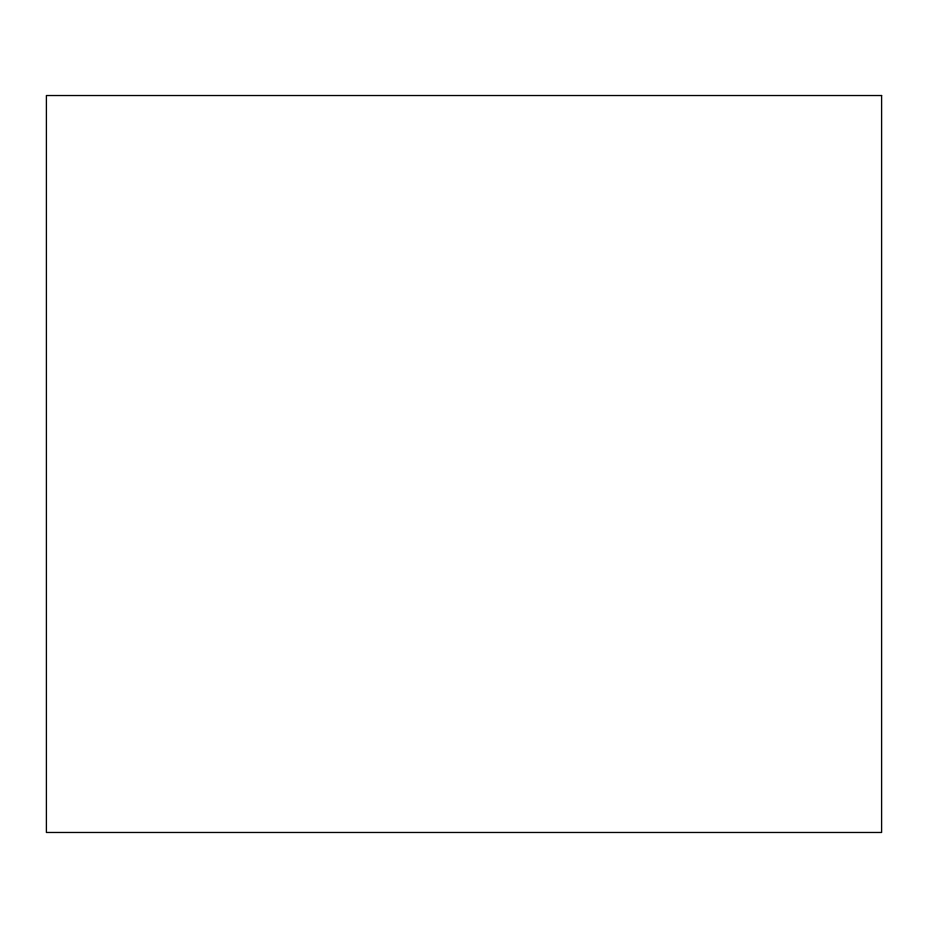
<?xml version="1.0" encoding="UTF-8"?>
<svg xmlns="http://www.w3.org/2000/svg" width="928" height="928" viewBox="0 0 928 928"><rect width="100%" height="100%" fill="white"/><g stroke="black" fill="none" stroke-linecap="round" stroke-linejoin="round"><path stroke-width="1.39" d="M881.6 95.526L46.4 95.526L46.4 832.474L881.6 832.474L881.6 95.526"/></g></svg>
